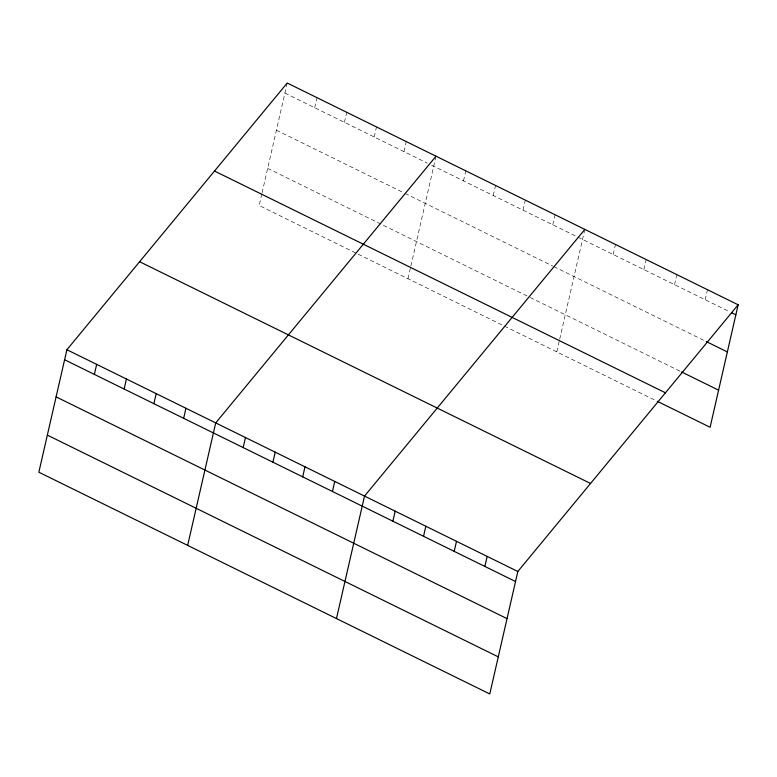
<?xml version="1.0" encoding="UTF-8"?>
<svg xmlns="http://www.w3.org/2000/svg" width="777" height="777" viewBox="0 0 777 777"><rect width="100%" height="100%" fill="white"/><g stroke="black" fill="none" stroke-linecap="round" stroke-linejoin="round"><path stroke-width="0.58" stroke-dasharray="3.88 2.91" d="M261.82 193.92L259.168 205.516L656.167 400.757M262.092 192.764L287.218 83.032M314.685 107.702L316.987 97.669M344.444 122.339L346.746 112.296M374.203 136.975L376.505 126.933M403.972 151.612L406.264 141.569M407.974 278.7L410.635 267.103M410.897 265.938L435.771 157.323M463.49 180.876L465.792 170.843M493.249 195.513L495.551 185.48M523.008 210.149L525.31 200.116M552.777 224.786L555.069 214.753M556.779 351.874L559.44 340.277M559.702 339.122L584.576 230.497M613.199 254.506L615.501 244.464M643.861 269.58L646.163 259.547M674.523 284.664L676.825 274.621M705.186 299.737L707.488 289.704M284.926 93.065L427.35 163.112M431.604 165.2L729.506 311.703M276.427 130.177L403.972 192.9M405.031 193.424L552.777 266.074M553.846 266.598L705.147 341.006M267.667 168.405L529.137 296.999M530.205 297.513L680.535 371.445"/><path stroke-width="1.17" d="M66.9 349.728L38.85 472.212L489.782 693.968L517.832 571.483L738.15 304.788L287.218 83.032L66.9 349.728L517.832 571.483M94.367 374.397L96.669 364.364M124.126 389.034L126.428 379.001M153.885 403.671L156.187 393.638M183.654 418.308L185.946 408.275M187.655 545.396L215.715 422.911L436.023 156.206M243.172 447.581L245.474 437.538M272.931 462.218L275.233 452.175M302.7 476.855L304.992 466.812M332.459 491.491L334.751 481.449M336.46 618.579L364.52 496.085L584.838 229.39M392.88 521.202L395.182 511.169M423.543 536.285L425.845 526.243M454.205 551.359L456.507 541.326M484.867 566.443L487.169 556.4M738.15 304.788L710.1 427.272L657.225 401.272M731.623 312.743L735.848 314.821M706.206 341.53L727.35 351.932M681.584 371.96L718.599 390.161M214.52 171.037L665.442 392.793M139.607 261.713L590.539 483.469M64.608 359.761L515.53 581.517M56.109 396.872L507.031 618.628M47.348 435.11L498.28 656.866"/></g></svg>
